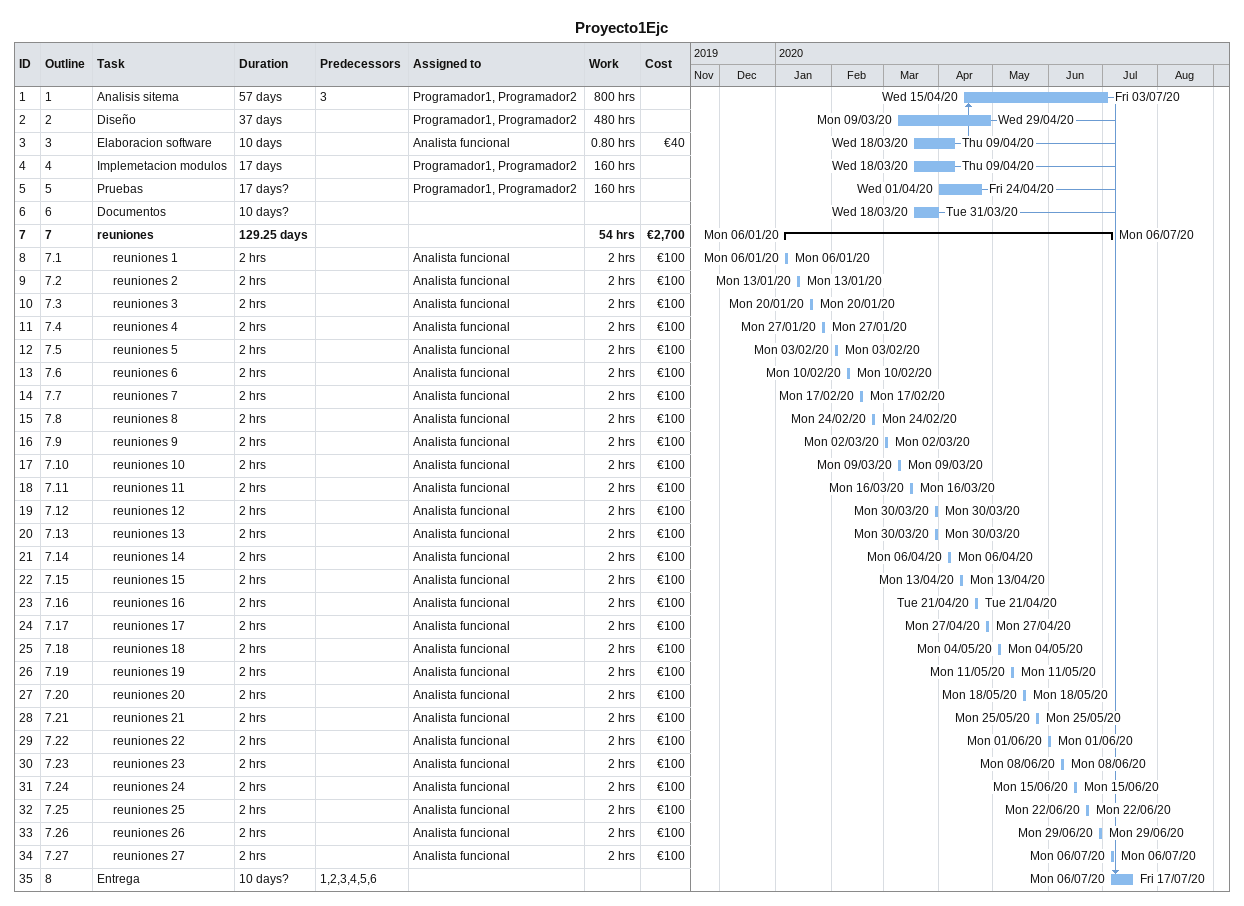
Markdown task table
Proyecto1Ejc

| ID | WBS | Task | Duration | Start | Finish | Predecessors | Resources | Work (h) | Cost (€) |
|---|---|---|---|---|---|---|---|---|---|
| 1 | 1 | Analisis sitema | 57d | 2020-04-15 | 2020-07-03 | 3 | Programador1, Programador2 | 800 |  |
| 2 | 2 | Diseño | 37d | 2020-03-09 | 2020-04-29 |  | Programador1, Programador2 | 480 |  |
| 3 | 3 | Elaboracion software | 10d | 2020-03-18 | 2020-04-09 |  | Analista funcional | 0.80 | 40 |
| 4 | 4 | Implemetacion modulos | 17d | 2020-03-18 | 2020-04-09 |  | Programador1, Programador2 | 160 |  |
| 5 | 5 | Pruebas | 17d? | 2020-04-01 | 2020-04-24 |  | Programador1, Programador2 | 160 |  |
| 6 | 6 | Documentos | 10d? | 2020-03-18 | 2020-03-31 |  |  |  |  |
| 7 | 7 | **reuniones** | 129.25d | 2020-01-06 | 2020-07-06 |  |  | 54 | 2700 |
| 8 | 7.1 | reuniones 1 | 2h | 2020-01-06 | 2020-01-06 |  | Analista funcional | 2 | 100 |
| 9 | 7.2 | reuniones 2 | 2h | 2020-01-13 | 2020-01-13 |  | Analista funcional | 2 | 100 |
| 10 | 7.3 | reuniones 3 | 2h | 2020-01-20 | 2020-01-20 |  | Analista funcional | 2 | 100 |
| 11 | 7.4 | reuniones 4 | 2h | 2020-01-27 | 2020-01-27 |  | Analista funcional | 2 | 100 |
| 12 | 7.5 | reuniones 5 | 2h | 2020-02-03 | 2020-02-03 |  | Analista funcional | 2 | 100 |
| 13 | 7.6 | reuniones 6 | 2h | 2020-02-10 | 2020-02-10 |  | Analista funcional | 2 | 100 |
| 14 | 7.7 | reuniones 7 | 2h | 2020-02-17 | 2020-02-17 |  | Analista funcional | 2 | 100 |
| 15 | 7.8 | reuniones 8 | 2h | 2020-02-24 | 2020-02-24 |  | Analista funcional | 2 | 100 |
| 16 | 7.9 | reuniones 9 | 2h | 2020-03-02 | 2020-03-02 |  | Analista funcional | 2 | 100 |
| 17 | 7.10 | reuniones 10 | 2h | 2020-03-09 | 2020-03-09 |  | Analista funcional | 2 | 100 |
| 18 | 7.11 | reuniones 11 | 2h | 2020-03-16 | 2020-03-16 |  | Analista funcional | 2 | 100 |
| 19 | 7.12 | reuniones 12 | 2h | 2020-03-30 | 2020-03-30 |  | Analista funcional | 2 | 100 |
| 20 | 7.13 | reuniones 13 | 2h | 2020-03-30 | 2020-03-30 |  | Analista funcional | 2 | 100 |
| 21 | 7.14 | reuniones 14 | 2h | 2020-04-06 | 2020-04-06 |  | Analista funcional | 2 | 100 |
| 22 | 7.15 | reuniones 15 | 2h | 2020-04-13 | 2020-04-13 |  | Analista funcional | 2 | 100 |
| 23 | 7.16 | reuniones 16 | 2h | 2020-04-21 | 2020-04-21 |  | Analista funcional | 2 | 100 |
| 24 | 7.17 | reuniones 17 | 2h | 2020-04-27 | 2020-04-27 |  | Analista funcional | 2 | 100 |
| 25 | 7.18 | reuniones 18 | 2h | 2020-05-04 | 2020-05-04 |  | Analista funcional | 2 | 100 |
| 26 | 7.19 | reuniones 19 | 2h | 2020-05-11 | 2020-05-11 |  | Analista funcional | 2 | 100 |
| 27 | 7.20 | reuniones 20 | 2h | 2020-05-18 | 2020-05-18 |  | Analista funcional | 2 | 100 |
| 28 | 7.21 | reuniones 21 | 2h | 2020-05-25 | 2020-05-25 |  | Analista funcional | 2 | 100 |
| 29 | 7.22 | reuniones 22 | 2h | 2020-06-01 | 2020-06-01 |  | Analista funcional | 2 | 100 |
| 30 | 7.23 | reuniones 23 | 2h | 2020-06-08 | 2020-06-08 |  | Analista funcional | 2 | 100 |
| 31 | 7.24 | reuniones 24 | 2h | 2020-06-15 | 2020-06-15 |  | Analista funcional | 2 | 100 |
| 32 | 7.25 | reuniones 25 | 2h | 2020-06-22 | 2020-06-22 |  | Analista funcional | 2 | 100 |
| 33 | 7.26 | reuniones 26 | 2h | 2020-06-29 | 2020-06-29 |  | Analista funcional | 2 | 100 |
| 34 | 7.27 | reuniones 27 | 2h | 2020-07-06 | 2020-07-06 |  | Analista funcional | 2 | 100 |
| 35 | 8 | Entrega | 10d? | 2020-07-06 | 2020-07-17 | 1, 2, 3, 4, 5, 6 |  |  |  |
